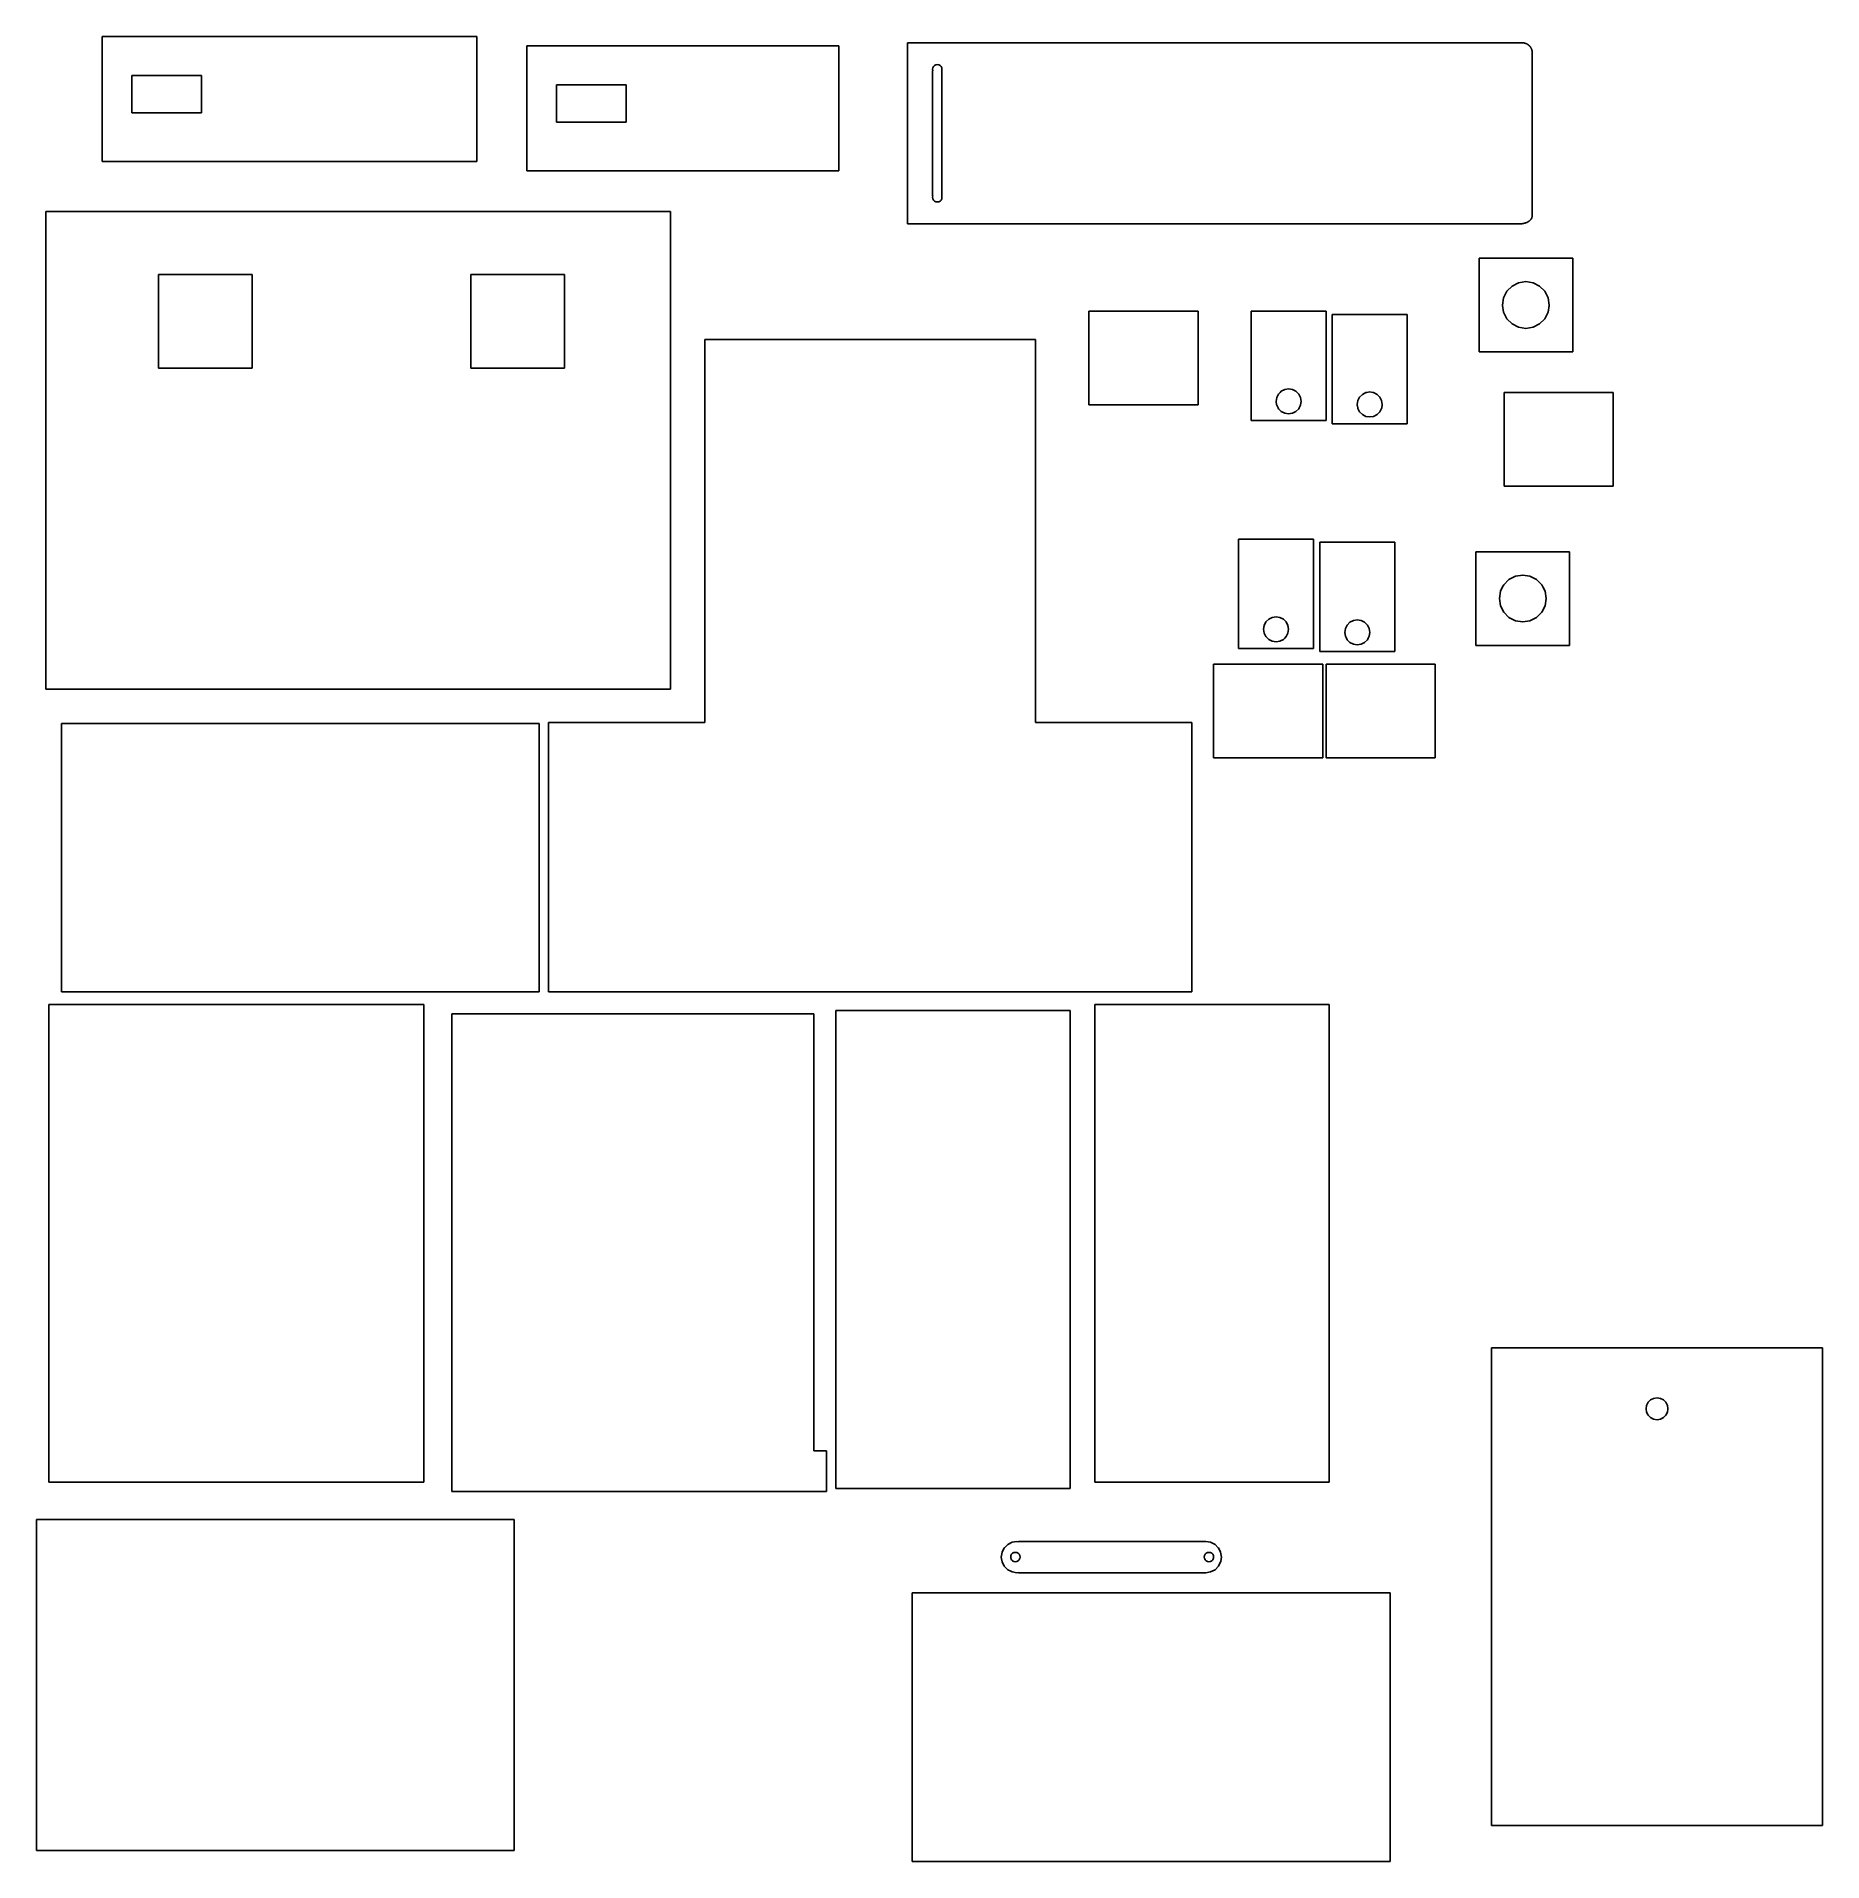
# Model space of a CAD drawing. Header units: millimetres. Extents: x -291 to 281, y -294 to 291.
import ezdxf

# ---------------------------------------------------------------- set-up
doc = ezdxf.new("R2010")
doc.units = ezdxf.units.MM
doc.layers.get('0').update_dxf_attribs({"lineweight": 25, "true_color": 0xffffff})

msp = doc.modelspace()

# ---------------------------------------------------------------- linework, layer by layer
for p, q in [((-270, 251), (-270, 291)), ((-270, 291), (-260.5, 291)), ((-260.5, 291), (-238.2, 291)), ((-238.2, 291), (-150, 291)), ((-150, 291), (-150, 251)), ((-134, 248), (-134, 288)), ((-134, 288), (-130, 288)), ((-130, 288), (-124.5, 288)), ((-124.5, 288), (-102.2, 288)), ((-102.2, 288), (-88, 288)), ((-88, 288), (-34, 288)), ((-34, 288), (-34, 248)), ((-12, 231), (-12, 289)), ((-12, 289), (-4, 289)), ((-4, 289), (-1, 289)), ((-1, 289), (-1, 289)), ((-1, 289), (79, 289)), ((79, 289), (184, 289)), ((184, 289), (184.66, 289)), ((184.66, 289), (184.77, 289)), ((184.77, 289), (184.8, 289)), ((184.8, 289), (184.83, 289)), ((184.83, 289), (184.83, 289)), ((184.83, 289), (184.86, 289)), ((184.86, 289), (184.9, 288.99)), ((184.9, 288.99), (184.93, 288.99)), ((184.93, 288.99), (184.93, 288.99)), ((184.93, 288.99), (184.96, 288.99)), ((184.96, 288.99), (185, 288.99)), ((185, 288.99), (185.03, 288.98)), ((185.03, 288.98), (185.03, 288.98)), ((185.03, 288.98), (185.07, 288.98)), ((185.07, 288.98), (185.09, 288.98)), ((185.09, 288.98), (185.1, 288.98)), ((185.1, 288.98), (185.13, 288.97)), ((185.13, 288.97), (185.16, 288.97)), ((185.16, 288.97), (185.17, 288.97)), ((185.17, 288.97), (185.2, 288.96)), ((185.2, 288.96), (185.23, 288.96)), ((185.23, 288.96), (185.24, 288.96)), ((185.24, 288.96), (185.26, 288.95)), ((185.26, 288.95), (185.3, 288.95)), ((185.3, 288.95), (185.33, 288.94)), ((185.33, 288.94), (185.34, 288.94)), ((185.34, 288.94), (185.37, 288.94)), ((185.37, 288.94), (185.4, 288.93)), ((185.4, 288.93), (185.46, 288.92)), ((185.46, 288.92), (185.5, 288.91)), ((185.5, 288.91), (185.53, 288.9)), ((185.53, 288.9), (185.57, 288.89)), ((185.57, 288.89), (185.57, 288.89)), ((185.57, 288.89), (185.6, 288.88)), ((185.6, 288.88), (185.63, 288.87)), ((185.63, 288.87), (185.67, 288.86)), ((185.67, 288.86), (185.7, 288.86)), ((185.7, 288.86), (185.7, 288.85)), ((185.7, 288.85), (185.72, 288.85)), ((185.72, 288.85), (185.73, 288.84)), ((185.73, 288.84), (185.77, 288.83)), ((185.77, 288.83), (185.8, 288.82)), ((185.8, 288.82), (185.83, 288.81)), ((185.83, 288.81), (185.86, 288.8)), ((185.86, 288.8), (185.87, 288.8)), ((185.87, 288.8), (185.9, 288.79)), ((185.9, 288.79), (185.93, 288.78)), ((185.93, 288.78), (185.96, 288.77)), ((185.96, 288.77), (185.97, 288.77)), ((185.97, 288.77), (186, 288.75)), ((186, 288.75), (186.03, 288.74)), ((186.03, 288.74), (186.07, 288.73)), ((186.07, 288.73), (186.1, 288.71)), ((186.1, 288.71), (186.17, 288.68)), ((186.17, 288.68), (186.2, 288.67)), ((186.2, 288.67), (186.21, 288.66)), ((186.21, 288.66), (186.23, 288.65)), ((186.23, 288.65), (186.27, 288.63)), ((186.27, 288.63), (186.28, 288.63)), ((186.28, 288.63), (186.33, 288.6)), ((186.33, 288.6), (186.37, 288.58)), ((186.37, 288.58), (186.37, 288.58)), ((186.37, 288.58), (186.43, 288.55)), ((186.43, 288.55), (186.47, 288.53)), ((186.47, 288.53), (186.49, 288.51)), ((186.49, 288.51), (186.5, 288.51)), ((186.5, 288.51), (186.53, 288.49)), ((186.53, 288.49), (186.57, 288.47)), ((186.57, 288.47), (186.6, 288.45)), ((186.6, 288.45), (186.63, 288.42)), ((186.63, 288.42), (186.67, 288.4)), ((186.67, 288.4), (186.7, 288.38)), ((186.7, 288.38), (186.72, 288.36)), ((186.72, 288.36), (186.77, 288.33)), ((186.77, 288.33), (186.8, 288.31)), ((186.8, 288.31), (186.83, 288.28)), ((186.83, 288.28), (186.87, 288.26)), ((186.87, 288.26), (186.87, 288.26)), ((186.87, 288.26), (186.88, 288.24)), ((186.88, 288.24), (186.9, 288.23)), ((186.9, 288.23), (186.93, 288.2)), ((186.93, 288.2), (186.97, 288.17)), ((186.97, 288.17), (187, 288.14)), ((187, 288.14), (187.03, 288.11)), ((187.03, 288.11), (187.04, 288.11)), ((187.04, 288.11), (187.07, 288.08)), ((187.07, 288.08), (187.1, 288.05)), ((187.1, 288.05), (187.13, 288.02)), ((187.13, 288.02), (187.15, 288)), ((187.15, 288), (187.17, 287.98)), ((187.17, 287.98), (187.2, 287.95)), ((187.2, 287.95), (187.24, 287.92)), ((187.24, 287.92), (187.25, 287.9)), ((187.25, 287.9), (187.27, 287.88)), ((187.27, 287.88), (187.3, 287.84)), ((187.3, 287.84), (187.34, 287.8)), ((187.34, 287.8), (187.34, 287.8)), ((187.34, 287.8), (187.37, 287.76)), ((187.37, 287.76), (187.38, 287.74)), ((187.38, 287.74), (187.39, 287.73)), ((187.39, 287.73), (187.4, 287.72)), ((187.4, 287.72), (187.43, 287.67)), ((187.43, 287.67), (187.47, 287.63)), ((187.47, 287.63), (187.5, 287.58)), ((187.5, 287.58), (187.51, 287.58)), ((187.51, 287.58), (187.54, 287.53)), ((187.54, 287.53), (187.57, 287.48)), ((187.57, 287.48), (187.6, 287.42)), ((187.6, 287.42), (187.63, 287.37)), ((187.63, 287.37), (187.67, 287.31)), ((187.67, 287.31), (187.7, 287.24)), ((187.7, 287.24), (187.71, 287.23)), ((187.71, 287.23), (187.74, 287.17)), ((187.74, 287.17), (187.77, 287.1)), ((187.77, 287.1), (187.8, 287.02)), ((187.8, 287.02), (187.84, 286.94)), ((187.84, 286.94), (187.87, 286.84)), ((187.87, 286.84), (187.9, 286.73)), ((187.9, 286.73), (187.9, 286.72)), ((187.9, 286.72), (187.94, 286.6)), ((187.94, 286.6), (187.97, 286.42)), ((187.97, 286.42), (188, 286.04)), ((-3.93, 280.97), (-4, 280.5)), ((-3.72, 281.38), (-3.93, 280.97)), ((-3.38, 281.72), (-3.72, 281.38)), ((-2.96, 281.93), (-3.38, 281.72)), ((-2.5, 282), (-2.96, 281.93)), ((-2.05, 281.93), (-2.5, 282)), ((-2.04, 281.93), (-2.05, 281.93)), ((-1.62, 281.72), (-2.04, 281.93)), ((-1.28, 281.38), (-1.62, 281.72)), ((-1.07, 280.97), (-1.28, 281.38)), ((-1, 280.51), (-1.07, 280.97)), ((188, 286.04), (188, 286)), ((188, 286), (188, 233.5)), ((-238.2, 278.5), (-260.5, 278.5)), ((-260.5, 278.5), (-260.5, 266.6)), ((-238.2, 266.6), (-238.2, 278.5)), ((-102.2, 275.5), (-124.5, 275.5)), ((-124.5, 275.5), (-124.5, 263.6)), ((-102.2, 263.6), (-102.2, 275.5)), ((-4, 280.5), (-3.93, 280.04)), ((-3.92, 280), (-4, 280)), ((-4, 280), (-4, 240)), ((-3.93, 280.04), (-3.91, 280)), ((-3.91, 280), (-3.92, 280)), ((-1.09, 280), (-1.07, 280.04)), ((-1, 280), (-1.09, 280)), ((-1.07, 280.04), (-1, 280.5)), ((-1, 280.5), (-1, 280.51)), ((-1, 280.5), (-1, 280.5)), ((-1, 279.91), (-1, 280)), ((-1, 279.6), (-1, 279.91)), ((-1, 279.24), (-1, 279.6)), ((-1, 279), (-1, 279.24)), ((-1, 240), (-1, 279)), ((-260.5, 266.6), (-238.2, 266.6)), ((-124.5, 263.6), (-102.2, 263.6)), ((-260.5, 251), (-270, 251)), ((-238.2, 251), (-260.5, 251)), ((-150, 251), (-238.2, 251)), ((-130, 248), (-134, 248)), ((-124.5, 248), (-130, 248)), ((-102.2, 248), (-124.5, 248)), ((-88, 248), (-102.2, 248)), ((-34, 248), (-88, 248)), ((-4, 240), (-3.91, 240)), ((-3.93, 239.96), (-4, 239.5)), ((-3.91, 240), (-3.93, 239.96)), ((-1.09, 240), (-1.08, 240)), ((-1.07, 239.96), (-1.09, 240)), ((-1.08, 240), (-1, 240)), ((-1, 239.5), (-1.07, 239.96)), ((-288, 82), (-288, 235)), ((-288, 235), (-283, 235)), ((-283, 235), (-270, 235)), ((-270, 235), (-251.9, 235)), ((-251.9, 235), (-221.9, 235)), ((-221.9, 235), (-151.9, 235)), ((-151.9, 235), (-150, 235)), ((-150, 235), (-134, 235)), ((-134, 235), (-130, 235)), ((-130, 235), (-121.9, 235)), ((-121.9, 235), (-88, 235)), ((-88, 235), (-88, 203)), ((-4, 239.5), (-3.93, 239.03)), ((-3.93, 239.03), (-3.72, 238.62)), ((-3.72, 238.62), (-3.38, 238.28)), ((-3.38, 238.28), (-2.96, 238.07)), ((-2.96, 238.07), (-2.5, 238)), ((-2.5, 238), (-2.05, 238.07)), ((-2.05, 238.07), (-2.04, 238.07)), ((-2.04, 238.07), (-1.62, 238.28)), ((-1.62, 238.28), (-1.28, 238.62)), ((-1.28, 238.62), (-1.07, 239.03)), ((-1.07, 239.03), (-1, 239.5)), ((-4, 231), (-12, 231)), ((-1, 231), (-4, 231)), ((79, 231), (-1, 231)), ((184, 231), (79, 231)), ((184.04, 231), (184, 231)), ((184.32, 231.01), (184.04, 231)), ((184.56, 231.02), (184.32, 231.01)), ((184.79, 231.05), (184.56, 231.02)), ((184.97, 231.07), (184.79, 231.05)), ((185.12, 231.1), (184.97, 231.07)), ((185.25, 231.12), (185.12, 231.1)), ((185.34, 231.14), (185.25, 231.12)), ((185.36, 231.15), (185.34, 231.14)), ((185.47, 231.17), (185.36, 231.15)), ((185.57, 231.2), (185.47, 231.17)), ((185.66, 231.22), (185.57, 231.2)), ((185.74, 231.25), (185.66, 231.22)), ((185.82, 231.27), (185.74, 231.25)), ((185.9, 231.3), (185.82, 231.27)), ((185.97, 231.32), (185.9, 231.3)), ((186.04, 231.35), (185.97, 231.32)), ((186.11, 231.37), (186.04, 231.35)), ((186.17, 231.4), (186.11, 231.37)), ((186.23, 231.42), (186.17, 231.4)), ((186.29, 231.45), (186.23, 231.42)), ((186.23, 231.42), (186.23, 231.42)), ((186.35, 231.47), (186.29, 231.45)), ((186.37, 231.48), (186.35, 231.47)), ((186.4, 231.5), (186.37, 231.48)), ((186.45, 231.52), (186.4, 231.5)), ((186.5, 231.55), (186.45, 231.52)), ((186.55, 231.57), (186.5, 231.55)), ((186.65, 231.62), (186.55, 231.57)), ((186.74, 231.67), (186.65, 231.62)), ((186.78, 231.7), (186.74, 231.67)), ((186.82, 231.72), (186.78, 231.7)), ((186.86, 231.75), (186.82, 231.72)), ((186.88, 231.76), (186.86, 231.75)), ((186.93, 231.8), (186.88, 231.76)), ((186.97, 231.82), (186.93, 231.8)), ((187.04, 231.87), (186.97, 231.82)), ((187.07, 231.9), (187.04, 231.87)), ((187.11, 231.92), (187.07, 231.9)), ((187.12, 231.94), (187.11, 231.92)), ((187.14, 231.95), (187.12, 231.94)), ((187.17, 231.97), (187.14, 231.95)), ((187.2, 232), (187.17, 231.97)), ((187.26, 232.05), (187.2, 232)), ((187.32, 232.1), (187.26, 232.05)), ((187.39, 232.17), (187.32, 232.1)), ((187.47, 232.25), (187.39, 232.18)), ((187.39, 232.18), (187.39, 232.17)), ((187.49, 232.27), (187.47, 232.25)), ((187.53, 232.32), (187.49, 232.27)), ((187.55, 232.35), (187.53, 232.32)), ((187.59, 232.4), (187.55, 232.35)), ((187.63, 232.45), (187.59, 232.4)), ((187.65, 232.48), (187.63, 232.45)), ((187.63, 232.45), (187.63, 232.45)), ((187.67, 232.5), (187.65, 232.48)), ((187.7, 232.55), (187.67, 232.5)), ((187.73, 232.6), (187.7, 232.55)), ((187.76, 232.65), (187.73, 232.6)), ((187.79, 232.7), (187.76, 232.65)), ((187.82, 232.75), (187.79, 232.7)), ((187.79, 232.7), (187.79, 232.7)), ((187.85, 232.83), (187.82, 232.75)), ((187.87, 232.85), (187.85, 232.83)), ((187.9, 232.93), (187.87, 232.85)), ((187.91, 232.96), (187.9, 232.95)), ((187.9, 232.95), (187.9, 232.93)), ((187.92, 233), (187.91, 232.98)), ((187.91, 232.98), (187.91, 232.96)), ((187.93, 233.03), (187.92, 233)), ((187.95, 233.1), (187.93, 233.03)), ((187.96, 233.15), (187.95, 233.1)), ((187.98, 233.22), (187.96, 233.15)), ((187.99, 233.28), (187.98, 233.23)), ((187.98, 233.23), (187.98, 233.22)), ((188, 233.38), (187.99, 233.35)), ((187.99, 233.35), (187.99, 233.33)), ((187.99, 233.33), (187.99, 233.3)), ((187.99, 233.3), (187.99, 233.28)), ((188, 233.5), (188, 233.47)), ((188, 233.47), (188, 233.43)), ((188, 233.43), (188, 233.41)), ((188, 233.41), (188, 233.4)), ((188, 233.4), (188, 233.38)), ((171, 203), (171, 220)), ((171, 220), (178.5, 220)), ((178.5, 220), (188, 220)), ((188, 220), (193.5, 220)), ((193.5, 220), (201, 220)), ((201, 220), (201, 197.5)), ((-221.9, 214.8), (-251.9, 214.8)), ((-251.9, 214.8), (-251.9, 184.8)), ((-221.9, 184.8), (-221.9, 214.8)), ((-130, 214.8), (-151.9, 214.8)), ((-151.9, 214.8), (-151.9, 184.8)), ((-121.9, 214.8), (-130, 214.8)), ((-121.9, 184.8), (-121.9, 214.8)), ((181.59, 211.07), (179.93, 209.41)), ((183.68, 212.13), (181.59, 211.07)), ((186, 212.5), (183.68, 212.13)), ((188.32, 212.13), (186, 212.5)), ((190.41, 211.07), (188.32, 212.13)), ((192.07, 209.41), (190.41, 211.07)), ((178.87, 207.32), (178.5, 205)), ((178.5, 205), (178.53, 204.8)), ((178.53, 204.8), (178.87, 202.68)), ((179.93, 209.41), (178.87, 207.32)), ((193.13, 207.32), (192.07, 209.41)), ((193.5, 205), (193.13, 207.32)), ((193.13, 202.68), (193.47, 204.8)), ((193.47, 204.8), (193.5, 205)), ((-88, 203), (-88, 194)), ((46, 194), (46, 203)), ((46, 203), (79, 203)), ((79, 203), (81, 203)), ((81, 203), (81, 190)), ((98, 190), (98, 203)), ((98, 203), (122, 203)), ((122, 203), (122, 190)), ((124, 190), (124, 202)), ((124, 202), (148, 202)), ((148, 202), (148, 190)), ((171, 190), (171, 203)), ((178.87, 202.68), (179.93, 200.59)), ((179.93, 200.59), (181.59, 198.93)), ((181.59, 198.93), (183.68, 197.87)), ((188.32, 197.87), (190.41, 198.93)), ((190.41, 198.93), (192.07, 200.59)), ((192.07, 200.59), (193.13, 202.68)), ((-88, 194), (-88, 82)), ((-77, 71.25), (-77, 194)), ((-77, 194), (29, 194)), ((29, 194), (29, 173)), ((46, 173), (46, 194)), ((183.68, 197.87), (186, 197.5)), ((186, 197.5), (188.32, 197.87)), ((201, 197.5), (201, 190)), ((81, 190), (81, 177)), ((98, 177), (98, 190)), ((122, 190), (122, 177)), ((124, 177), (124, 190)), ((148, 190), (148, 177)), ((178.5, 190), (171, 190)), ((201, 190), (178.5, 190)), ((-251.9, 184.8), (-221.9, 184.8)), ((-151.9, 184.8), (-130, 184.8)), ((-130, 184.8), (-121.9, 184.8)), ((81, 177), (81, 173)), ((98, 173), (98, 177)), ((106.19, 175.39), (106, 174.15)), ((106.76, 176.5), (106.19, 175.39)), ((107.26, 177), (106.76, 176.5)), ((107.65, 177.39), (107.26, 177)), ((108.76, 177.96), (107.65, 177.39)), ((110, 178.15), (108.76, 177.96)), ((111.24, 177.96), (110, 178.15)), ((112.35, 177.39), (111.24, 177.96)), ((112.74, 177), (112.35, 177.39)), ((113.24, 176.5), (112.74, 177)), ((113.81, 175.39), (113.24, 176.5)), ((114, 174.15), (113.81, 175.39)), ((122, 177), (122, 173)), ((124, 173), (124, 177)), ((132.76, 175.5), (132.19, 174.39)), ((133.65, 176.39), (132.76, 175.5)), ((134.76, 176.96), (133.65, 176.39)), ((135.03, 177), (134.76, 176.96)), ((136, 177.15), (135.03, 177)), ((136.97, 177), (136, 177.15)), ((137.24, 176.96), (136.97, 177)), ((138.35, 176.39), (137.24, 176.96)), ((139.24, 175.5), (138.35, 176.39)), ((139.81, 174.39), (139.24, 175.5)), ((148, 177), (148, 173)), ((179, 173), (179, 177)), ((179, 177), (214, 177)), ((214, 177), (214, 173)), ((29, 173), (29, 71.25)), ((79, 173), (46, 173)), ((81, 173), (79, 173)), ((98, 168), (98, 173)), ((106, 174.15), (106.18, 173)), ((106.18, 173), (106.19, 172.91)), ((106.19, 172.91), (106.64, 172.03)), ((106.64, 172.03), (106.76, 171.8)), ((106.76, 171.8), (107.65, 170.91)), ((107.65, 170.91), (108.76, 170.34)), ((108.76, 170.34), (110, 170.15)), ((110, 170.15), (111.24, 170.34)), ((111.24, 170.34), (112.35, 170.91)), ((112.35, 170.91), (113.24, 171.8)), ((113.24, 171.8), (113.36, 172.03)), ((113.36, 172.03), (113.81, 172.91)), ((113.81, 172.91), (113.82, 173)), ((113.82, 173), (114, 174.15)), ((122, 173), (122, 170.15)), ((122, 170.15), (122, 168)), ((124, 167), (124, 173)), ((132.19, 174.39), (132, 173.15)), ((132, 173.15), (132.02, 173)), ((132.02, 173), (132.17, 172.03)), ((132.17, 172.03), (132.19, 171.91)), ((132.19, 171.91), (132.76, 170.8)), ((132.76, 170.8), (133.65, 169.91)), ((133.65, 169.91), (134.76, 169.34)), ((137.24, 169.34), (138.35, 169.91)), ((138.35, 169.91), (139.24, 170.8)), ((139.24, 170.8), (139.81, 171.91)), ((140, 173.15), (139.81, 174.39)), ((139.81, 171.91), (139.83, 172.03)), ((139.83, 172.03), (139.98, 173)), ((139.98, 173), (140, 173.15)), ((148, 173), (148, 169.15)), ((179, 147), (179, 173)), ((214, 173), (214, 147)), ((106, 168), (98, 168)), ((122, 168), (106, 168)), ((132, 167), (124, 167)), ((148, 167), (132, 167)), ((134.76, 169.34), (136, 169.15)), ((136, 169.15), (137.24, 169.34)), ((148, 169.15), (148, 167)), ((214, 147), (179, 147)), ((94, 126), (94, 130)), ((94, 130), (118, 130)), ((118, 130), (118, 126)), ((120, 126), (120, 129)), ((120, 129), (144, 129)), ((144, 129), (144, 126)), ((94, 96), (94, 126)), ((118, 126), (118, 97.15)), ((120, 96), (120, 126)), ((144, 126), (144, 96.15)), ((170, 96), (170, 126)), ((170, 126), (177.5, 126)), ((177.5, 126), (192.5, 126)), ((192.5, 126), (200, 126)), ((200, 126), (200, 103.5)), ((180.59, 117.07), (178.93, 115.41)), ((182.68, 118.14), (180.59, 117.07)), ((185, 118.5), (182.68, 118.14)), ((187.32, 118.14), (185, 118.5)), ((189.41, 117.07), (187.32, 118.14)), ((191.07, 115.41), (189.41, 117.07)), ((177.87, 113.32), (177.5, 111)), ((178.56, 114.69), (177.87, 113.32)), ((178.93, 115.41), (178.56, 114.69)), ((191.44, 114.69), (191.07, 115.41)), ((192.13, 113.32), (191.44, 114.69)), ((192.5, 111), (192.13, 113.32)), ((177.5, 111), (177.87, 108.68)), ((177.87, 108.68), (178.93, 106.59)), ((178.93, 106.59), (180.59, 104.93)), ((189.41, 104.93), (191.07, 106.59)), ((191.07, 106.59), (192.13, 108.68)), ((192.13, 108.68), (192.5, 111)), ((102.19, 102.39), (102, 101.15)), ((102, 101.15), (102.19, 99.91)), ((102.76, 103.5), (102.19, 102.39)), ((102.19, 99.91), (102.76, 98.8)), ((103.65, 104.39), (102.76, 103.5)), ((104.76, 104.96), (103.65, 104.39)), ((106, 105.15), (104.76, 104.96)), ((107.24, 104.96), (106, 105.15)), ((108.35, 104.39), (107.24, 104.96)), ((109.24, 103.5), (108.35, 104.39)), ((109.81, 102.39), (109.24, 103.5)), ((109.24, 98.8), (109.81, 99.91)), ((110, 101.15), (109.81, 102.39)), ((109.81, 99.91), (110, 101.15)), ((128.19, 101.39), (128, 100.15)), ((128, 100.15), (128.19, 98.91)), ((128.76, 102.5), (128.19, 101.39)), ((129.65, 103.39), (128.76, 102.5)), ((130.76, 103.96), (129.65, 103.39)), ((132, 104.15), (130.76, 103.96)), ((133.24, 103.96), (132, 104.15)), ((134.35, 103.39), (133.24, 103.96)), ((135.24, 102.5), (134.35, 103.39)), ((135.81, 101.39), (135.24, 102.5)), ((136, 100.15), (135.81, 101.39)), ((135.81, 98.91), (136, 100.15)), ((180.59, 104.93), (182.68, 103.86)), ((182.68, 103.86), (185, 103.5)), ((185, 103.5), (187.32, 103.86)), ((187.32, 103.86), (189.41, 104.93)), ((200, 103.5), (200, 96)), ((94, 95), (94, 96)), ((118, 95), (94, 95)), ((102.76, 98.8), (103.25, 98.3)), ((103.25, 98.3), (103.65, 97.91)), ((103.65, 97.91), (104.76, 97.34)), ((104.76, 97.34), (106, 97.15)), ((106, 97.15), (107.24, 97.34)), ((107.24, 97.34), (108.35, 97.91)), ((108.35, 97.91), (108.75, 98.3)), ((108.75, 98.3), (109.24, 98.8)), ((118, 97.15), (118, 96)), ((118, 96), (118, 95)), ((120, 94), (120, 96)), ((144, 94), (120, 94)), ((128.19, 98.91), (128.5, 98.3)), ((128.5, 98.3), (128.76, 97.8)), ((128.76, 97.8), (129.65, 96.91)), ((129.65, 96.91), (130.76, 96.34)), ((130.76, 96.34), (132, 96.15)), ((132, 96.15), (133.24, 96.34)), ((133.24, 96.34), (134.35, 96.91)), ((134.35, 96.91), (135.24, 97.8)), ((135.24, 97.8), (135.5, 98.3)), ((135.5, 98.3), (135.81, 98.91)), ((144, 96.15), (144, 96)), ((144, 96), (144, 94)), ((177.5, 96), (170, 96)), ((200, 96), (177.5, 96)), ((86, 60), (86, 90)), ((86, 90), (94, 90)), ((94, 90), (118, 90)), ((118, 90), (120, 90)), ((120, 90), (121, 90)), ((121, 90), (121, 60)), ((122, 60), (122, 90)), ((122, 90), (144, 90)), ((144, 90), (157, 90)), ((157, 90), (157, 60)), ((-283, 82), (-288, 82)), ((-251.9, 82), (-283, 82)), ((-221.9, 82), (-251.9, 82)), ((-151.9, 82), (-221.9, 82)), ((-130, 82), (-151.9, 82)), ((-127, 82), (-130, 82)), ((-121.9, 82), (-127, 82)), ((-88, 82), (-121.9, 82)), ((-283, -15), (-283, 71)), ((-283, 71), (-130, 71)), ((-130, 71), (-130, -15)), ((-127, -15), (-127, 71.25)), ((-127, 71.25), (-88, 71.25)), ((-88, 71.25), (-77, 71.25)), ((29, 71.25), (79, 71.25)), ((79, 71.25), (79, 60)), ((79, 60), (79, -15)), ((121, 60), (86, 60)), ((157, 60), (122, 60)), ((-130, -15), (-283, -15)), ((-88, -15), (-127, -15)), ((-77, -15), (-88, -15)), ((29, -15), (-77, -15)), ((79, -15), (29, -15)), ((-287, -172), (-287, -19)), ((-287, -19), (-283, -19)), ((-283, -19), (-167, -19)), ((-167, -19), (-167, -22)), ((-167, -22), (-167, -172)), ((-158, -162), (-158, -22)), ((-158, -22), (-42, -22)), ((-42, -22), (-42, -162)), ((-35, -22), (-35, -21)), ((-35, -21), (40, -21)), ((-35, -172), (-35, -22)), ((40, -21), (40, -172)), ((48, -172), (48, -19)), ((48, -19), (79, -19)), ((79, -19), (123, -19)), ((123, -19), (123, -172)), ((175, -172), (175, -129)), ((175, -129), (224.5, -129)), ((224.5, -129), (231.5, -129)), ((231.5, -129), (281, -129)), ((281, -129), (281, -152)), ((225.94, -145.67), (225.17, -146.44)), ((226.92, -145.17), (225.94, -145.67)), ((228, -145), (226.92, -145.17)), ((229.08, -145.17), (228, -145)), ((230.06, -145.67), (229.08, -145.17)), ((230.83, -146.44), (230.06, -145.67)), ((224.66, -147.46), (224.5, -148.5)), ((224.5, -148.5), (224.67, -149.58)), ((224.67, -147.42), (224.66, -147.46)), ((225.17, -146.44), (224.67, -147.42)), ((224.67, -149.58), (225.17, -150.56)), ((225.17, -150.56), (225.94, -151.33)), ((225.94, -151.33), (226.92, -151.83)), ((226.92, -151.83), (228, -152)), ((228, -152), (229.08, -151.83)), ((229.08, -151.83), (230.06, -151.33)), ((230.06, -151.33), (230.83, -150.56)), ((231.33, -147.42), (230.83, -146.44)), ((230.83, -150.56), (231.33, -149.58)), ((231.34, -147.46), (231.33, -147.42)), ((231.33, -149.58), (231.5, -148.5)), ((231.5, -148.5), (231.34, -147.46)), ((281, -152), (281, -172)), ((-158, -172), (-158, -162)), ((-42, -162), (-38, -162)), ((-38, -162), (-38, -172)), ((-167, -172), (-287, -172)), ((-158, -175), (-158, -172)), ((-38, -175), (-158, -175)), ((-38, -172), (-38, -175)), ((-35, -174), (-35, -172)), ((18, -174), (-35, -174)), ((23.5, -174), (18, -174)), ((40, -174), (23.5, -174)), ((40, -172), (40, -174)), ((83.5, -172), (48, -172)), ((88.5, -172), (83.5, -172)), ((123, -172), (88.5, -172)), ((175, -193), (175, -172)), ((281, -172), (281, -193)), ((-291, -193), (-291, -184)), ((-291, -184), (-138, -184)), ((-138, -184), (-138, -193)), ((19.02, -193), (20.06, -191.96)), ((20.06, -191.96), (21.45, -191.24)), ((21.45, -191.24), (23, -191)), ((23, -191), (23.5, -191.08)), ((23.5, -191.08), (23.5, -191)), ((23.5, -191), (40, -191)), ((40, -191), (83.5, -191)), ((83.5, -191), (85.04, -191.24)), ((85.04, -191.24), (86.44, -191.96)), ((86.44, -191.96), (87.48, -193)), ((-291, -290), (-291, -193)), ((-138, -193), (-138, -290)), ((18, -196), (18.25, -194.46)), ((18.1, -196.61), (18, -196)), ((18.25, -197.54), (18.1, -196.61)), ((18.25, -194.46), (18.95, -193.06)), ((18.95, -198.94), (18.25, -197.54)), ((18.95, -193.06), (19.02, -193)), ((21.07, -195.54), (21, -196)), ((21, -196), (21.07, -196.46)), ((21.28, -195.12), (21.07, -195.54)), ((21.07, -196.46), (21.14, -196.61)), ((21.14, -196.61), (21.28, -196.88)), ((21.62, -194.78), (21.28, -195.12)), ((21.28, -196.88), (21.62, -197.22)), ((22.04, -194.57), (21.62, -194.78)), ((21.62, -197.22), (22.04, -197.43)), ((22.5, -194.5), (22.04, -194.57)), ((22.04, -197.43), (22.5, -197.5)), ((22.96, -194.57), (22.5, -194.5)), ((22.5, -197.5), (22.96, -197.43)), ((23.38, -194.78), (22.96, -194.57)), ((22.96, -197.43), (23.38, -197.22)), ((23.5, -194.9), (23.38, -194.78)), ((23.38, -197.22), (23.5, -197.1)), ((23.72, -195.12), (23.5, -194.9)), ((23.5, -197.1), (23.72, -196.88)), ((23.93, -195.54), (23.72, -195.12)), ((23.72, -196.88), (23.86, -196.61)), ((23.86, -196.61), (23.93, -196.46)), ((24, -196), (23.93, -195.54)), ((23.93, -196.46), (24, -196)), ((83.07, -195.54), (83, -196)), ((83, -196), (83.07, -196.46)), ((83.28, -195.12), (83.07, -195.54)), ((83.07, -196.46), (83.14, -196.61)), ((83.14, -196.61), (83.28, -196.88)), ((83.5, -194.9), (83.28, -195.12)), ((83.28, -196.88), (83.5, -197.1)), ((83.62, -194.78), (83.5, -194.9)), ((83.5, -197.1), (83.62, -197.22)), ((84.04, -194.57), (83.62, -194.78)), ((83.62, -197.22), (84.04, -197.43)), ((84.5, -194.5), (84.04, -194.57)), ((84.04, -197.43), (84.5, -197.5)), ((84.96, -194.57), (84.5, -194.5)), ((84.5, -197.5), (84.96, -197.43)), ((85.38, -194.78), (84.96, -194.57)), ((84.96, -197.43), (85.38, -197.22)), ((85.72, -195.12), (85.38, -194.78)), ((85.38, -197.22), (85.72, -196.88)), ((85.93, -195.54), (85.72, -195.12)), ((85.72, -196.88), (85.86, -196.61)), ((85.86, -196.61), (85.93, -196.46)), ((86, -196), (85.93, -195.54)), ((85.93, -196.46), (86, -196)), ((87.48, -193), (87.54, -193.06)), ((87.54, -193.06), (88.25, -194.46)), ((88.25, -197.54), (87.54, -198.94)), ((88.25, -194.46), (88.5, -196)), ((88.26, -197.5), (88.25, -197.54)), ((88.4, -196.61), (88.26, -197.5)), ((88.5, -196), (88.4, -196.61)), ((175, -282), (175, -193)), ((281, -193), (281, -282)), ((20.06, -200.04), (18.95, -198.94)), ((21, -200.52), (20.06, -200.04)), ((21.45, -200.76), (21, -200.52)), ((23, -201), (21.45, -200.76)), ((23.5, -200.92), (23, -201)), ((23.5, -201), (23.5, -200.92)), ((83, -201), (23.5, -201)), ((83.5, -201), (83, -201)), ((85.04, -200.76), (83.5, -201)), ((86.44, -200.04), (85.04, -200.76)), ((87.54, -198.94), (86.44, -200.04)), ((-10.5, -290), (-10.5, -207.5)), ((-10.5, -207.5), (18, -207.5)), ((18, -207.5), (23.5, -207.5)), ((23.5, -207.5), (83.5, -207.5)), ((83.5, -207.5), (142.5, -207.5)), ((142.5, -207.5), (142.5, -293)), ((281, -282), (175, -282)), ((-138, -290), (-291, -290)), ((-10.5, -293), (-10.5, -290)), ((-10.5, -293.5), (-10.5, -293)), ((142.5, -293.5), (-10.5, -293.5)), ((142.5, -293), (142.5, -293.5))]:
    msp.add_line(p, q)

doc.saveas('drawing.dxf')
